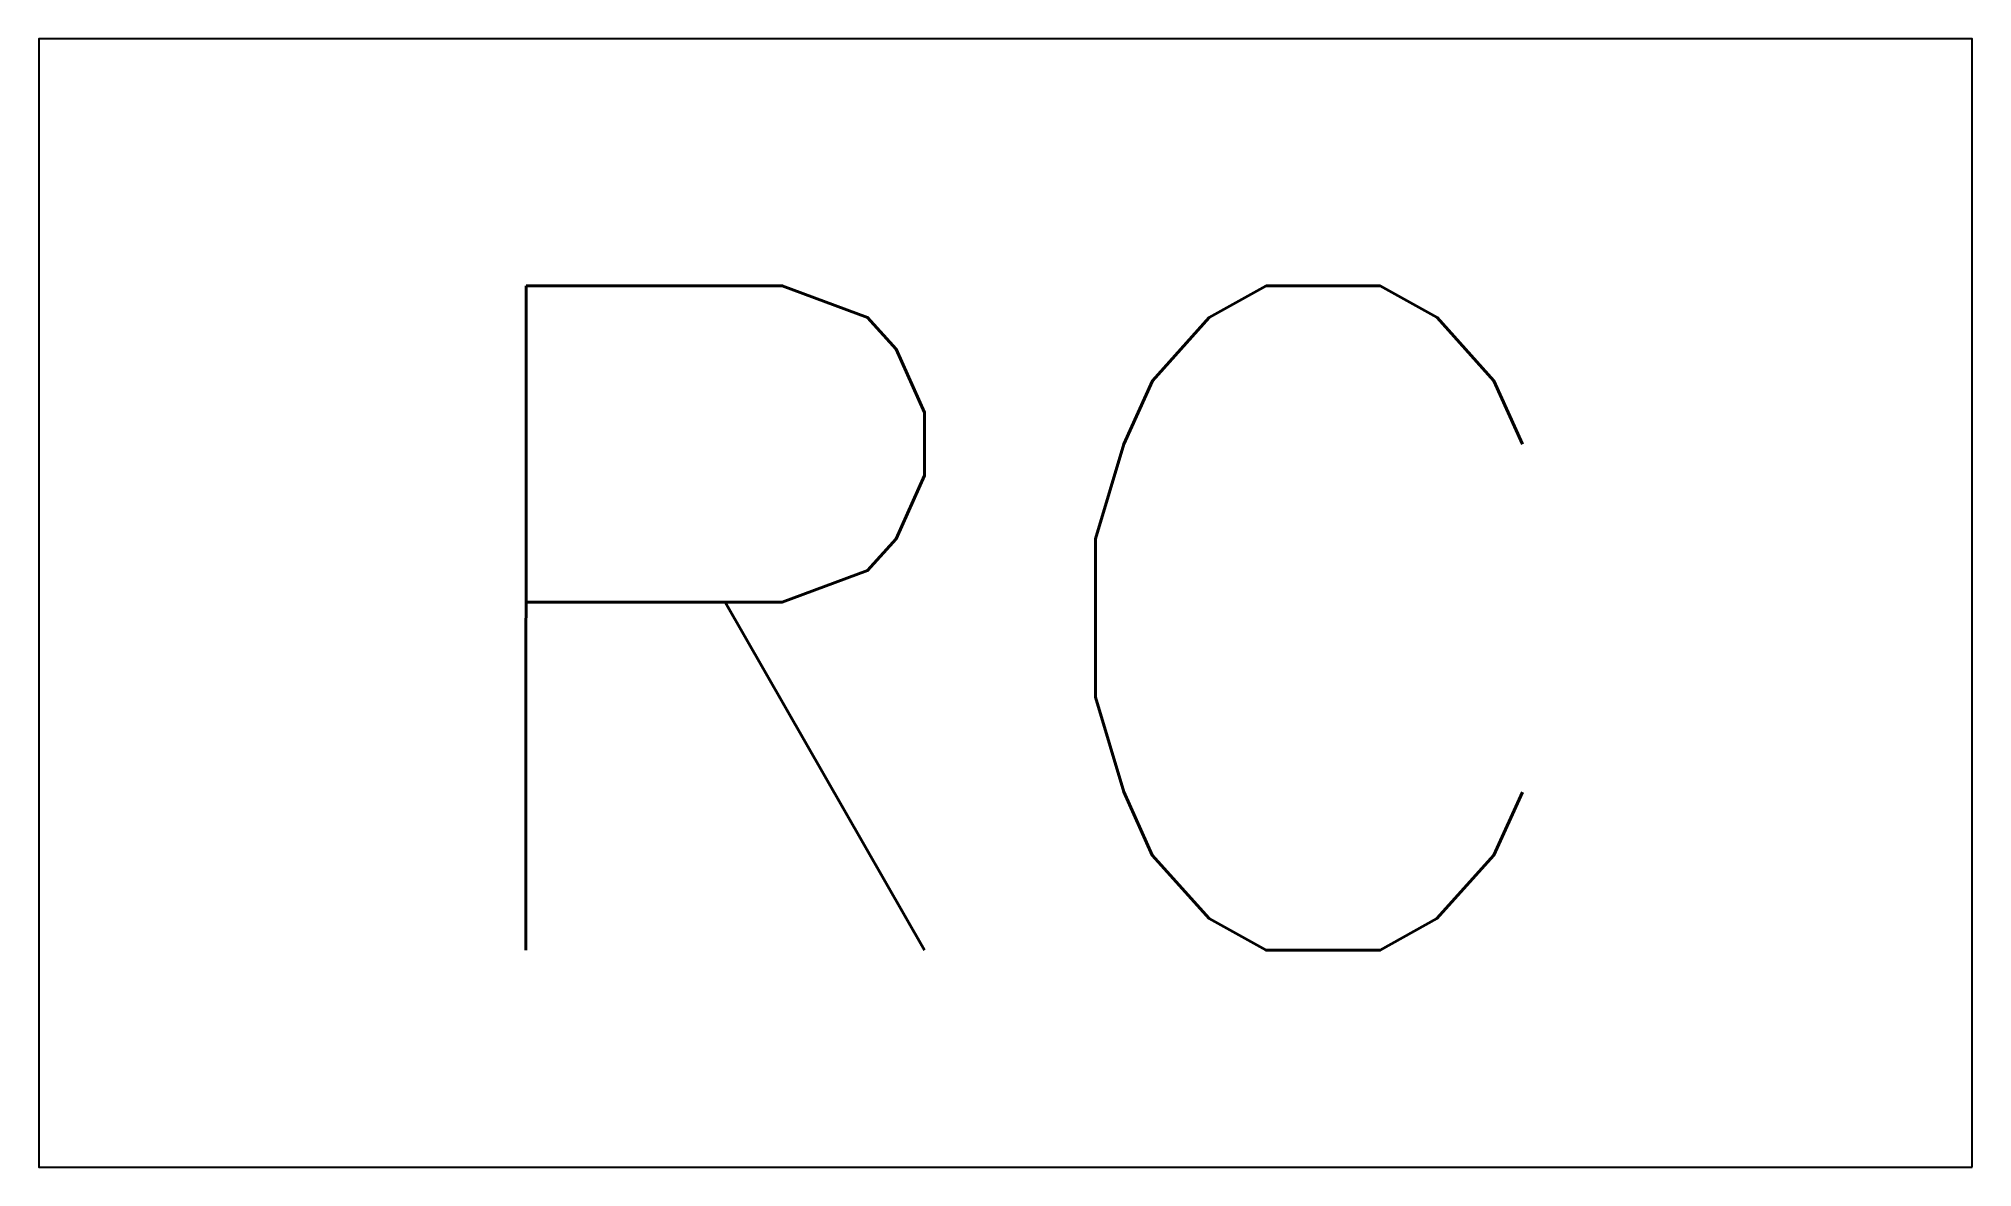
# Model space of a CAD drawing. Header units: millimetres. Extents: x -2.73 to 2.73, y 0 to 3.19.
import ezdxf
from ezdxf.enums import TextEntityAlignment as Align

# ---------------------------------------------------------------- set-up
doc = ezdxf.new("R2010")
doc.units = ezdxf.units.MM
doc.styles.add('REGUA100', font='ROMANS', dxfattribs={"height": 2.5})

msp = doc.modelspace()

# ---------------------------------------------------------------- linework, layer by layer
at = {"lineweight": -3}
msp.add_lwpolyline([(2.7289, 0), (2.7289, 3.1856), (-2.7289, 3.1856), (-2.7289, 0)], close=True, dxfattribs=at)

# ---------------------------------------------------------------- texts
at = {"color": 2, "style": 'REGUA100'}
msp.add_text('RC', height=1.875, rotation=359.9924, dxfattribs=at).set_placement((0.0125, 0.613), align=Align.CENTER)

doc.saveas('drawing.dxf')
